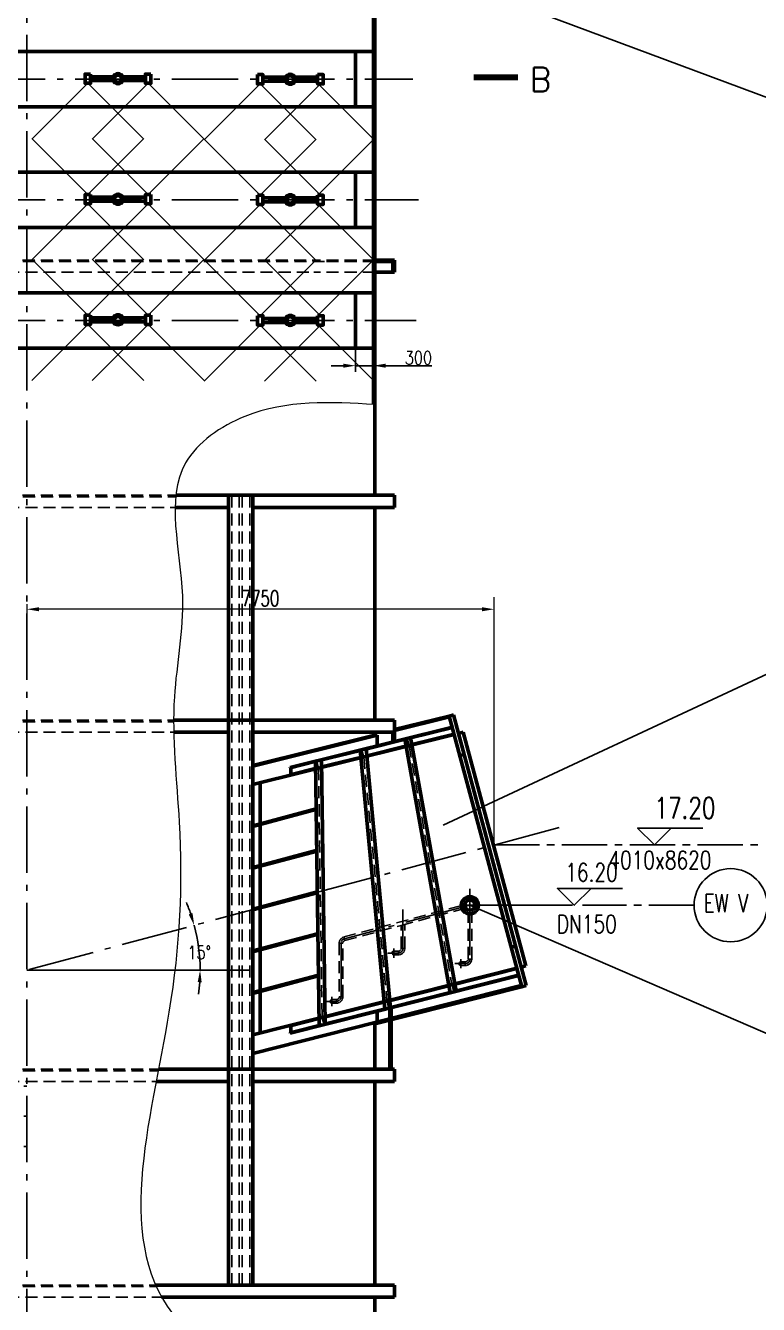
# Model space of a CAD drawing. Header units: inches. Extents: x 17 to 118917, y 16 to 84116.
# Drawn here: x 20959 to 33112, y 41024 to 62234 of the extents above; entities that cross this region are included whole.
import ezdxf
from ezdxf.enums import TextEntityAlignment as Align

# ---------------------------------------------------------------- set-up
doc = ezdxf.new("R2010")
doc.units = ezdxf.units.IN
doc.header["$MEASUREMENT"] = 0
for name, pattern in [('AUSGEZOGEN', [0]), ('CENTER2', [1.125, 0.75, -0.125, 0.125, -0.125]), ('STRICHLI2', [0.3, 0.2, -0.1]), ('STRICHPKT2', [1.6, 1.1, -0.2, 0.1, -0.2])]:
    doc.linetypes.add(name, pattern=pattern)
doc.layers.get('DEFPOINTS').update_dxf_attribs({"color": 6})
for name, color, linetype in [('01KOMP', 4, 'AUSGEZOGEN'), ('01TEXT', 4, 'Continuous'), ('02ACHSE', 3, 'STRICHPKT2'), ('02BEMASS', 3, 'AUSGEZOGEN'), ('02TEXT', 3, 'AUSGEZOGEN'), ('03KOMP', 2, 'STRICHLI2'), ('D', 4, 'Continuous')]:
    doc.layers.add(name, color=color, linetype=linetype)
for name, color, linetype, lineweight in [('05KOMP', 1, 'AUSGEZOGEN', 50), ('2', 1, 'Continuous', 50), ('尺寸线', 4, 'Continuous', 13), ('细实线', 4, 'Continuous', 20)]:
    doc.layers.add(name, color=color, linetype=linetype, lineweight=lineweight)
doc.styles.add('HYS', font='romans.shx', dxfattribs={"width": 0.85, "bigfont": 'tcc_hzdx.shx'})
doc.styles.add('HZ', font='txt.shx', dxfattribs={"width": 0.8, "bigfont": 'hzdx.shx'})
doc.styles.add('HZA', font='romans.shx', dxfattribs={"width": 0.75, "bigfont": 'tcc_hzdx.shx'})
doc.styles.add('SIMP1', font='romans.shx', dxfattribs={"width": 0.7, "bigfont": 'hzdx.shx'})
doc.dimstyles.new('ISO-25', dxfattribs={"dimtxt": 220, "dimasz": 200, "dimexe": 100, "dimexo": 0.625, "dimgap": 20, "dimtad": 1, "dimdec": 1, "dimtxsty": 'HZ', "dimcen": 2.5, "dimadec": 0, "dimazin": 0, "dimtfac": 1, "dimtdec": 1, "dimtmove": 0, "dimatfit": 3, "dimfxl": 0, "dimarcsym": 0})
doc.dimstyles.new('ISO-25$2', dxfattribs={"dimtxt": 220, "dimasz": 200, "dimexe": 100, "dimexo": 0.625, "dimgap": 20, "dimtad": 1, "dimtih": 1, "dimtoh": 1, "dimdec": 1, "dimtxsty": 'HZ', "dimcen": 2.5, "dimadec": 0, "dimazin": 0, "dimtfac": 1, "dimtdec": 1, "dimtmove": 0, "dimatfit": 3, "dimfxl": 0, "dimarcsym": 0})
doc.dimstyles.new('STANDARD$0', dxfattribs={"dimtxt": 260, "dimasz": 200, "dimexe": 200, "dimexo": 0, "dimgap": 50, "dimtad": 1, "dimdec": 0, "dimdsep": 46, "dimtxsty": 'SIMP1', "dimcen": 100, "dimclrd": 3, "dimclre": 3, "dimclrt": 3, "dimadec": 0, "dimazin": 0, "dimtfac": 1, "dimtdec": 0, "dimtix": 1, "dimtofl": 0, "dimtmove": 2, "dimatfit": 3, "dimfxl": 0, "dimtolj": 1, "dimtzin": 0, "dimlwd": 15, "dimlwe": 15, "dimarcsym": 0})

# ---------------------------------------------------------------- blocks, each defined once
blk = doc.blocks.new('*D109')
at = {"layer": 'DEFPOINTS', "color": 0}
for p in [(26429, 56884), (26729, 56884), (26429, 56593)]:
    blk.add_point(p, dxfattribs=at)
at = {"layer": '尺寸线', "color": 0, "lineweight": -2}
for p, q in [((26429, 56883), (26429, 56493)), ((26729, 56883), (26729, 56493)), ((26229, 56593), (26029, 56593)), ((26429, 56593), (26729, 56593)), ((26929, 56593), (27698, 56593))]:
    blk.add_line(p, q, dxfattribs=at)
at = {"layer": '尺寸线', "color": 0}
for points in [[(26229, 56626), (26229, 56559), (26429, 56593)], [(26929, 56626), (26929, 56559), (26729, 56593)]]:
    blk.add_solid(points, dxfattribs=at)
at = {"layer": '尺寸线', "color": 0, "insert": (27473, 56723), "char_height": 220, "attachment_point": 5, "style": 'HZ'}
blk.add_mtext('300', dxfattribs=at)
blk = doc.blocks.new('*D138')
at = {"layer": 'DEFPOINTS', "color": 0}
for p in [(27080, 66044), (27080, 31444), (35669, 31444)]:
    blk.add_point(p, dxfattribs=at)
at = {"layer": '细实线', "color": 0, "lineweight": -2}
for p, q in [((27081, 66044), (35769, 66044)), ((35669, 65844), (35669, 31644)), ((27081, 31444), (35769, 31444))]:
    blk.add_line(p, q, dxfattribs=at)
at = {"layer": '细实线', "color": 0}
for points in [[(35636, 65844), (35702, 65844), (35669, 66044)], [(35636, 31644), (35702, 31644), (35669, 31444)]]:
    blk.add_solid(points, dxfattribs=at)
at = {"layer": '细实线', "color": 0, "insert": (35519, 48871), "char_height": 260, "attachment_point": 5, "rotation": 90, "style": 'HZ'}
blk.add_mtext('34600', dxfattribs=at)
blk = doc.blocks.new('*D139')
at = {"layer": 'DEFPOINTS', "color": 0}
for p in [(21599, 70789), (36783, 70789), (27631, 31444)]:
    blk.add_point(p, dxfattribs=at)
at = {"layer": '细实线', "color": 0, "lineweight": -2}
for p, q in [((21600, 70789), (36883, 70789)), ((36783, 31644), (36783, 70589)), ((27632, 31444), (36883, 31444))]:
    blk.add_line(p, q, dxfattribs=at)
at = {"layer": '细实线', "color": 0}
for points in [[(36750, 70589), (36816, 70589), (36783, 70789)], [(36750, 31644), (36816, 31644), (36783, 31444)]]:
    blk.add_solid(points, dxfattribs=at)
at = {"layer": '细实线', "color": 0, "insert": (36633, 51005), "char_height": 260, "attachment_point": 5, "rotation": 90, "style": 'HZ'}
blk.add_mtext('~39350', dxfattribs=at)
blk = doc.blocks.new('*D26')
at = {"color": 3, "lineweight": 15}
for p, q in [((20979, 52638), (20979, 52353)), ((28729, 48644), (28729, 52753)), ((28529, 52553), (21179, 52553))]:
    blk.add_line(p, q, dxfattribs=at)
at = {"color": 3}
for points in [[(21179, 52587), (21179, 52520), (20979, 52553)], [(28529, 52587), (28529, 52520), (28729, 52553)]]:
    blk.add_solid(points, dxfattribs=at)
at = {"layer": 'DEFPOINTS', "color": 0}
for p in [(20979, 52638), (20979, 52553), (28729, 48644)]:
    blk.add_point(p, dxfattribs=at)
at = {"color": 3, "insert": (24854, 52733), "char_height": 260, "attachment_point": 5, "style": 'SIMP1'}
blk.add_mtext('\\A1;7750', dxfattribs=at)
blk = doc.blocks.new('*D27')
at = {"layer": 'DEFPOINTS', "color": 0}
for p in [(29807, 48933), (23809, 47067), (20979, 46568), (20979, 46568), (24679, 46568)]:
    blk.add_point(p, dxfattribs=at)
at = {"layer": '细实线', "color": 0, "lineweight": -2}
for start, end in [(18.9885, 22.9771), (0, 15), (352.0229, 356.0115)]:
    blk.add_arc((20979, 46568), 2874, start, end, dxfattribs=at)
at = {"layer": '细实线', "color": 0}
for points in [[(23728, 47512), (23665, 47493), (23755, 47311)], [(23813, 46369), (23879, 46367), (23853, 46568)]]:
    blk.add_solid(points, dxfattribs=at)
at = {"layer": '细实线', "color": 0, "insert": (23838, 46861), "char_height": 220, "attachment_point": 5, "style": 'HZ'}
blk.add_mtext('15°', dxfattribs=at)

msp = doc.modelspace()

# ---------------------------------------------------------------- hatches: boundary and pattern name
at = {"layer": '02BEMASS'}
h = msp.add_hatch(dxfattribs=at)
h.set_pattern_fill('_U', color=256, scale=50, angle=45, style=0, pattern_type=0)
h.set_pattern_definition([(45, (-1140233.05, -702655.23), (-35.355339, 35.355339), [])])
h.paths.add_polyline_path([(27079.36823, 58343.59109), (27049.36823, 58343.59109), (27049.36823, 58143.59109), (27079.36823, 58143.59109)])

# ---------------------------------------------------------------- linework, layer by layer
at = {"ltscale": 1000}
msp.add_line((20979.36823, 46567.70195), (24678.63482, 46567.70195), dxfattribs=at)
at = {"color": 9, "ltscale": 1000}
for points in [[(31667.09348, 48923.55129), (31387.13577, 48643.59357), (31107.17805, 48923.55129), (32187.09348, 48923.55129)], [(30338.82418, 47924.15461), (30058.86646, 47644.19689), (29778.90875, 47924.15461), (30858.82418, 47924.15461)]]:
    msp.add_lwpolyline(points, dxfattribs=at)
at = {"layer": '01KOMP', "ltscale": 1000}
for p, q in [((21991.40946, 61277.22558), (21062.76552, 60348.58164)), ((21991.40946, 61277.22558), (22920.05339, 60348.58164)), ((22991.40946, 61277.22558), (22062.76552, 60348.58164)), ((22991.40946, 61277.22558), (23920.05339, 60348.58164)), ((24848.69733, 61267.24457), (23920.05339, 60338.60063)), ((24848.69733, 61267.24457), (25777.34127, 60338.60063)), ((25848.69733, 61267.24457), (24920.05339, 60338.60063)), ((25805.7148, 61270.95413), (26734.35874, 60342.31019)), ((21991.40946, 59429.91872), (21062.76552, 60358.56265)), ((21991.40946, 59429.91872), (22920.05339, 60358.56265)), ((22991.40946, 59429.91872), (22062.76552, 60358.56265)), ((22991.40946, 59429.91872), (23920.05339, 60358.56265)), ((24848.69733, 59419.9377), (23920.05339, 60348.58164)), ((24848.69733, 59419.9377), (25777.34127, 60348.58164)), ((25848.69733, 59419.9377), (24920.05339, 60348.58164)), ((25805.7148, 59423.64727), (26734.35874, 60352.29121)), ((21991.40946, 59277.22558), (21062.76552, 58348.58164)), ((21991.40946, 59277.22558), (22920.05339, 58348.58164)), ((22991.40946, 59277.22558), (22062.76552, 58348.58164)), ((22991.40946, 59277.22558), (23920.05339, 58348.58164)), ((24848.69733, 59267.24457), (23920.05339, 58338.60063)), ((24848.69733, 59267.24457), (25777.34127, 58338.60063)), ((25848.69733, 59267.24457), (24920.05339, 58338.60063)), ((25805.7148, 59270.95413), (26729.36823, 58347.3007)), ((21991.40946, 57429.91872), (21062.76552, 58358.56265)), ((21991.40946, 57429.91872), (22920.05339, 58358.56265)), ((22991.40946, 57429.91872), (22062.76552, 58358.56265)), ((22991.40946, 57429.91872), (23920.05339, 58358.56265)), ((24848.69733, 57419.9377), (23920.05339, 58348.58164)), ((24848.69733, 57419.9377), (25777.34127, 58348.58164)), ((25848.69733, 57419.9377), (24920.05339, 58348.58164)), ((25805.7148, 57423.64727), (26729.36823, 58347.3007)), ((21991.40946, 57277.22558), (21062.76552, 56348.58164)), ((21991.40946, 57277.22558), (22920.05339, 56348.58164)), ((22991.40946, 57277.22558), (22062.76552, 56348.58164)), ((22991.40946, 57277.22558), (23920.05339, 56348.58164)), ((24848.69733, 57267.24457), (23920.05339, 56338.60063)), ((24848.69733, 57267.24457), (25777.34127, 56338.60063)), ((25848.69733, 57267.24457), (24920.05339, 56338.60063)), ((25805.7148, 57270.95413), (26734.35874, 56342.31019))]:
    msp.add_line(p, q, dxfattribs=at)
at = {"layer": '02ACHSE', "ltscale": 1000}
for p, q in [((20979.36823, 28981.64804), (20979.36823, 71701.42876)), ((10583.11429, 61343.59114), (27379.71039, 61343.59114)), ((10583.11429, 59343.59114), (27475.91765, 59343.59114)), ((10583.11429, 57343.59114), (27437.43309, 57343.59114)), ((29807.26641, 48933.13013), (20979.36823, 46567.70195)), ((27216.74472, 47572.91336), (27216.74472, 46927.95166)), ((26189.9423, 47015.72818), (26189.9423, 46125.86373)), ((27065.04472, 46927.95166), (27065.04472, 46773.72106)), ((27140.89472, 46852.10166), (26966.01982, 46852.10166)), ((28251.1439, 46676.3721), (28076.269, 46676.3721)), ((28175.2939, 46752.2221), (28175.2939, 46597.9915)), ((26114.0923, 46050.01373), (25943.10654, 46050.01373)), ((26038.2423, 46125.86373), (26038.2423, 45971.63314))]:
    msp.add_line(p, q, dxfattribs=at)
for points in [[(28326.9939, 47914.89343), (28326.9939, 46770.56435)], [(28326.9939, 47646.55118), (26246.16088, 47088.99365)], [(30027.62954, 47644.19689), (28181.69482, 47644.19689)]]:
    msp.add_lwpolyline(points, dxfattribs=at)
at = {"layer": '02ACHSE'}
for centre in [(27140.89472, 46927.95166), (28251.1439, 46752.2221), (26114.0923, 46125.86373)]:
    msp.add_arc(centre, 75.85, 270, 0, dxfattribs=at)
at = {"layer": '02BEMASS', "ltscale": 1000}
for p, q in [((26836.18862, 58343.59109), (26861.18862, 58318.59109)), ((26906.8993, 58343.59109), (26931.8993, 58318.59109)), ((26977.60998, 58343.59109), (27002.60998, 58318.59109)), ((27048.32066, 58343.59109), (27049.36823, 58342.54352)), ((27048.32066, 50713.59109), (27049.36823, 50712.54352)), ((27048.32066, 44923.59109), (27049.36823, 44922.54352)), ((27048.32066, 41343.59109), (27049.36823, 41342.54352))]:
    msp.add_line(p, q, dxfattribs=at)
at = {"layer": '02BEMASS', "ltscale": 1000, "const_width": 100}
msp.add_lwpolyline([(28391.98491, 61374.75029), (29126.24755, 61374.75029)], dxfattribs=at)
at = {"layer": '02TEXT', "color": 3, "linetype": 'CENTER2', "ltscale": 1000}
msp.add_line((28728.95288, 48643.59357), (33129.33639, 48643.59357), dxfattribs=at)
at = {"layer": '02TEXT', "color": 0, "ltscale": 1000}
msp.add_line((28222.06286, 47644.19689), (29783.00293, 47644.19689), dxfattribs=at)
at = {"layer": '02TEXT', "color": 3, "linetype": 'CENTER2', "ltscale": 1000}
msp.add_lwpolyline([(32046.27253, 47644.19689), (30195.88145, 47644.19689)], dxfattribs=at)
at = {"layer": '02TEXT'}
msp.add_circle((32650.63017, 47644.19689), 606.89103, dxfattribs=at)
at = {"layer": '03KOMP', "ltscale": 1000}
for p, q in [((18510.323, 58343.59109), (25745.31202, 58343.59109)), ((26749.36823, 58343.59109), (25749.93084, 58343.59109)), ((18515.92222, 58318.59109), (25959.26898, 58318.59109)), ((18554.90364, 58143.59109), (25737.85166, 58143.59109)), ((26749.36823, 58143.59109), (25737.85166, 58143.59109)), ((26749.36823, 58318.59109), (25759.10892, 58318.59109)), ((18510.323, 54443.59109), (23450.42275, 54443.59109)), ((18515.92222, 54418.59109), (23447.8967, 54418.59109)), ((24376.38753, 41343.59109), (24376.38753, 54444.56846)), ((24501.38753, 41343.59109), (24501.38753, 54444.56846)), ((24551.38753, 41343.59109), (24551.38753, 54444.56846)), ((24676.38753, 41343.59109), (24676.38753, 54444.56846)), ((18554.90364, 54243.59109), (23438.32595, 54243.59109)), ((18510.323, 50713.59109), (23414.22676, 50713.59109)), ((18515.92222, 50688.59109), (23414.21043, 50688.59109)), ((18554.90364, 50513.59109), (23416.25983, 50513.59109)), ((27317.36799, 50289.73068), (28027.74379, 46329.90617)), ((26567.361, 50103.84753), (26951.32489, 46058.55803)), ((25817.361, 49917.96612), (25874.96706, 45786.86947)), ((26238.35748, 47118.11631), (28184.56801, 47639.60185)), ((27186.59472, 47309.76856), (28199.22363, 47581.10166)), ((28296.8439, 46752.2221), (28296.8439, 47509.83623)), ((28357.1439, 46752.2221), (28357.1439, 47509.83623)), ((26253.96427, 47059.87099), (27186.59472, 47309.76856)), ((27186.59472, 46927.95166), (27186.59472, 47309.76856)), ((27246.89472, 46927.95166), (27246.89472, 47325.9259)), ((26238.35748, 47118.11631), (26253.96427, 47059.87099)), ((26220.0923, 47015.72818), (26159.7923, 47015.72818)), ((26159.7923, 47015.72818), (26159.7923, 46125.86373)), ((26220.0923, 46125.86373), (26220.0923, 47015.72818)), ((27140.89472, 46882.25166), (27065.04472, 46882.25166)), ((27140.89472, 46821.95166), (27140.89472, 46882.25166)), ((27186.59472, 46927.95166), (27246.89472, 46927.95166)), ((27140.89472, 46821.95166), (27065.04472, 46821.95166)), ((28251.1439, 46706.5221), (28175.2939, 46706.5221)), ((28251.1439, 46646.2221), (28251.1439, 46706.5221)), ((28296.8439, 46752.2221), (28357.1439, 46752.2221)), ((28251.1439, 46646.2221), (28175.2939, 46646.2221)), ((26114.0923, 46080.16373), (26038.2423, 46080.16373)), ((26114.0923, 46019.86373), (26114.0923, 46080.16373)), ((26159.7923, 46125.86373), (26220.0923, 46125.86373)), ((26114.0923, 46019.86373), (26038.2423, 46019.86373)), ((25874.96706, 45786.86947), (25904.4224, 45670.17644)), ((18510.323, 44923.59109), (23161.72108, 44923.59109)), ((18515.92222, 44898.59109), (23156.91675, 44898.59109)), ((15229.36823, 44643.59114), (20979.36823, 44643.59114)), ((18554.90364, 44723.59109), (23123.45027, 44723.59109)), ((15229.36823, 44143.59114), (20979.36823, 44143.59114)), ((15229.36823, 43643.59114), (20979.36823, 43643.59114)), ((18510.323, 41343.59109), (23114.98474, 41343.59109)), ((18515.92222, 41318.59109), (23126.22022, 41318.59109)), ((18554.90364, 41143.59109), (23215.38001, 41143.59109))]:
    msp.add_line(p, q, dxfattribs=at)
at = {"layer": '03KOMP'}
for centre, radius, start, end in [((26265.7923, 47015.72818), 106, 104.999999995, 180), ((26265.7923, 47015.72818), 75.85, 104.999999995, 180), ((26265.7923, 47015.72818), 45.7, 104.999999995, 180), ((27065.04472, 46852.10166), 30.15, 90, 270), ((27140.89472, 46927.95166), 45.7, 270, 0), ((27140.89472, 46927.95166), 106, 270, 0), ((28175.2939, 46676.3721), 30.15, 90, 270), ((28251.1439, 46752.2221), 45.7, 270, 0), ((28251.1439, 46752.2221), 106, 270, 0), ((26038.2423, 46050.01373), 30.15, 90, 270), ((26114.0923, 46125.86373), 45.7, 270, 0), ((26114.0923, 46125.86373), 106, 270, 0)]:
    msp.add_arc(centre, radius, start, end, dxfattribs=at)
at = {"layer": '05KOMP', "ltscale": 1000}
for p, q in [((26429.36823, 61803.59114), (26429.36823, 60883.59114)), ((26429.36823, 59803.59114), (26429.36823, 58883.59114)), ((26749.36823, 58343.59109), (27079.36823, 58343.59109)), ((27049.36823, 58143.59109), (27049.36823, 58343.59109)), ((27079.36823, 58143.59109), (27079.36823, 58343.59109)), ((26749.36823, 58318.59109), (27049.36823, 58318.59109)), ((26749.36823, 58143.59109), (27079.36823, 58143.59109)), ((26429.36823, 57803.59114), (26429.36823, 56883.59114)), ((26749.36823, 54443.59109), (23450.42275, 54443.59109)), ((24326.38753, 41343.59109), (24326.38753, 54444.56846)), ((24726.38753, 50593.36236), (24726.38753, 54444.56846)), ((24726.38753, 54444.56846), (24726.38753, 41343.59109)), ((26749.36823, 54443.59109), (27079.36823, 54443.59109)), ((27079.36823, 54243.59109), (27079.36823, 54443.59109)), ((23438.32595, 54243.59109), (24326.38753, 54243.59109)), ((24726.38753, 54243.59109), (25737.85166, 54243.59109)), ((26749.36823, 54243.59109), (25737.85166, 54243.59109)), ((26749.36823, 54243.59109), (27079.36823, 54243.59109)), ((23414.22676, 50713.59109), (25745.31202, 50713.59109)), ((26749.36823, 50713.59109), (25749.93084, 50713.59109)), ((26749.36823, 50713.59109), (27079.36823, 50713.59109)), ((27079.36823, 50513.59109), (27079.36823, 50713.59109)), ((24326.38753, 50513.59109), (23416.25983, 50513.59109)), ((26749.36823, 50513.59109), (24726.38753, 50513.59109)), ((26749.36823, 50513.59109), (27079.36823, 50513.59109)), ((23161.72108, 44923.59109), (25745.31202, 44923.59109)), ((26749.36823, 44923.59109), (25749.93084, 44923.59109)), ((26749.36823, 44923.59109), (27079.36823, 44923.59109)), ((27079.36823, 44723.59109), (27079.36823, 44923.59109)), ((23123.45027, 44723.59109), (24326.38753, 44723.59109)), ((24726.38753, 44723.59109), (25737.85166, 44723.59109)), ((26749.36823, 44723.59109), (25737.85166, 44723.59109)), ((26749.36823, 44723.59109), (27079.36823, 44723.59109)), ((26749.36823, 41343.59109), (23114.98474, 41343.59109)), ((26749.36823, 41343.59109), (27079.36823, 41343.59109)), ((27079.36823, 41143.59109), (27079.36823, 41343.59109)), ((26749.36823, 41143.59109), (23215.38001, 41143.59109)), ((26749.36823, 41143.59109), (27079.36823, 41143.59109))]:
    msp.add_line(p, q, dxfattribs=at)
for points in [[(26729.36823, 61803.59114), (14822.76702, 61803.59114)], [(22038.10155, 61386.09993), (22444.60194, 61386.09993)], [(22444.60194, 61321.04437), (22038.10155, 61321.04437)], [(22538.21697, 61386.09993), (22944.71736, 61386.09993)], [(22944.71736, 61321.04437), (22538.21697, 61321.04437)], [(25301.88982, 61376.11891), (24895.38943, 61376.11891)], [(24895.38943, 61311.06336), (25301.88982, 61311.06336)], [(25802.00524, 61376.11891), (25395.50485, 61376.11891)], [(25395.50485, 61311.06336), (25802.00524, 61311.06336)], [(26729.36823, 60883.59114), (14802.06186, 60883.59114)], [(26729.36823, 59803.59114), (14822.76702, 59803.59114)], [(22038.10155, 59386.09993), (22444.60194, 59386.09993)], [(22444.60194, 59321.04437), (22038.10155, 59321.04437)], [(22538.21697, 59386.09993), (22944.71736, 59386.09993)], [(22944.71736, 59321.04437), (22538.21697, 59321.04437)], [(25301.88982, 59376.11891), (24895.38943, 59376.11891)], [(24895.38943, 59311.06336), (25301.88982, 59311.06336)], [(25802.00524, 59376.11891), (25395.50485, 59376.11891)], [(25395.50485, 59311.06336), (25802.00524, 59311.06336)], [(26729.36823, 58883.59114), (14802.06186, 58883.59114)], [(26729.36823, 57803.59114), (14822.76702, 57803.59114)], [(22038.10155, 57386.09993), (22444.60194, 57386.09993)], [(22444.60194, 57321.04437), (22038.10155, 57321.04437)], [(22538.21697, 57386.09993), (22944.71736, 57386.09993)], [(22944.71736, 57321.04437), (22538.21697, 57321.04437)], [(25301.88982, 57376.11891), (24895.38943, 57376.11891)], [(24895.38943, 57311.06336), (25301.88982, 57311.06336)], [(25802.00524, 57376.11891), (25395.50485, 57376.11891)], [(25395.50485, 57311.06336), (25802.00524, 57311.06336)], [(26729.36823, 56883.59114), (14802.06186, 56883.59114)]]:
    msp.add_lwpolyline(points, dxfattribs=at)
for points in [[(22038.10155, 61429.91872), (21944.71736, 61429.91872), (21944.71736, 61277.22558), (22038.10155, 61277.22558)], [(23038.10155, 61429.91872), (22944.71736, 61429.91872), (22944.71736, 61277.22558), (23038.10155, 61277.22558)], [(24802.00524, 61419.9377), (24895.38943, 61419.9377), (24895.38943, 61267.24457), (24802.00524, 61267.24457)], [(25802.00524, 61419.9377), (25895.38943, 61419.9377), (25895.38943, 61267.24457), (25802.00524, 61267.24457)], [(22038.10155, 59429.91872), (21944.71736, 59429.91872), (21944.71736, 59277.22558), (22038.10155, 59277.22558)], [(23038.10155, 59429.91872), (22944.71736, 59429.91872), (22944.71736, 59277.22558), (23038.10155, 59277.22558)], [(24802.00524, 59419.9377), (24895.38943, 59419.9377), (24895.38943, 59267.24457), (24802.00524, 59267.24457)], [(25802.00524, 59419.9377), (25895.38943, 59419.9377), (25895.38943, 59267.24457), (25802.00524, 59267.24457)], [(22038.10155, 57429.91872), (21944.71736, 57429.91872), (21944.71736, 57277.22558), (22038.10155, 57277.22558)], [(23038.10155, 57429.91872), (22944.71736, 57429.91872), (22944.71736, 57277.22558), (23038.10155, 57277.22558)], [(24802.00524, 57419.9377), (24895.38943, 57419.9377), (24895.38943, 57267.24457), (24802.00524, 57267.24457)], [(25802.00524, 57419.9377), (25895.38943, 57419.9377), (25895.38943, 57267.24457), (25802.00524, 57267.24457)]]:
    msp.add_lwpolyline(points, close=True, dxfattribs=at)
at = {"layer": '05KOMP'}
for centre, radius in [((22491.40946, 61353.57215), 57), ((25348.69733, 61343.59114), 57), ((22491.40946, 59353.57215), 57), ((25348.69733, 59343.59114), 57), ((22491.40946, 57353.57215), 57), ((25348.69733, 57343.59114), 57), ((28326.9939, 47644.19689), 142.5), ((28326.9939, 47644.19689), 84.15)]:
    msp.add_circle(centre, radius, dxfattribs=at)
for centre, start, end in [((22491.40946, 61353.57215), 22.782590191, 157.217409809), ((22491.40946, 61353.57215), 202.782590191, 337.217409809), ((25348.69733, 61343.59114), 22.782590191, 157.217409809), ((25348.69733, 61343.59114), 202.782590191, 337.217409809), ((22491.40946, 59353.57215), 22.782590191, 157.217409809), ((25348.69733, 59343.59114), 22.782590191, 157.217409809), ((22491.40946, 59353.57215), 202.782590191, 337.217409809), ((25348.69733, 59343.59114), 202.782590191, 337.217409809), ((22491.40946, 57353.57215), 22.782590191, 157.217409809), ((22491.40946, 57353.57215), 202.782590191, 337.217409809), ((25348.69733, 57343.59114), 22.782590191, 157.217409809), ((25348.69733, 57343.59114), 202.782590191, 337.217409809)]:
    msp.add_arc(centre, 84, start, end, dxfattribs=at)
at = {"layer": '2', "ltscale": 1000}
for p, q in [((26729.36823, 55950.10801), (26729.36823, 64143.59114)), ((26749.36823, 54443.59109), (26749.36823, 64143.59114)), ((26749.36823, 50713.59109), (26749.36823, 54243.59109)), ((27079.36823, 50558.73387), (27983.91251, 50782.91783)), ((27079.36823, 50543.28004), (27987.52096, 50768.35833)), ((27983.91251, 50782.91783), (28056.35694, 50802.32926)), ((27983.91251, 50782.91783), (29187.38695, 46291.49005)), ((28056.35694, 50802.32926), (29259.83139, 46310.90147)), ((25346.27508, 49931.02344), (28036.01314, 50597.6532)), ((26749.36823, 50464.3813), (26749.36823, 50513.59109)), ((27049.36823, 50513.59109), (27049.36823, 50353.12126)), ((27079.36823, 50513.59109), (27079.36823, 50361.29322)), ((27320.74777, 50414.21222), (28037.45652, 50591.8294)), ((27348.53793, 50303.63743), (28064.88077, 50481.17719)), ((28139.13459, 50493.39887), (28216.79906, 50512.64738)), ((28216.79906, 50512.64738), (29254.58464, 46639.57887)), ((24726.38753, 49647.57719), (28066.32415, 50475.35339)), ((24726.38753, 49963.00194), (26749.36823, 50464.3813)), ((24726.38753, 49953.08827), (26789.36823, 50464.3813)), ((26571.58781, 50228.54213), (27255.42054, 50398.39573)), ((26598.97254, 50117.86373), (27283.31134, 50287.41088)), ((26789.36823, 50464.3813), (26749.36823, 50464.3813)), ((26789.36823, 50288.68237), (26789.36823, 50464.3813)), ((27246.4286, 50401.96108), (28001.44983, 46193.31429)), ((27343.70013, 50426.06903), (28098.64497, 46217.84803)), ((25822.35006, 50042.84963), (26505.39038, 50212.51414)), ((25849.7348, 49932.17123), (26532.87672, 50101.42175)), ((25865.3897, 50059.68179), (25926.60735, 45669.58811)), ((26506.25252, 50218.51444), (26914.35479, 45918.91267)), ((26604.39328, 50242.83783), (27012.45392, 45943.67459)), ((28159.90946, 50126.08827), (28232.3539, 50145.4997)), ((25346.27508, 49924.84191), (25754.61238, 50026.5079)), ((25346.27508, 49931.02344), (25346.27508, 49924.84191)), ((25346.27508, 49807.39283), (25782.10043, 49915.4086)), ((25355.18838, 49809.60191), (25355.18838, 49927.051)), ((25765.72443, 50034.98056), (25826.94841, 45644.43247)), ((24847.68659, 48993.75972), (24847.68659, 49677.64018)), ((25346.27508, 49807.41629), (25346.27508, 49801.23476)), ((25795.99036, 49247.85695), (24726.38753, 48961.25774)), ((25796.16295, 49235.47988), (24726.38753, 48948.83442)), ((24847.68659, 48302.09305), (24847.68659, 48981.33641)), ((25795.99036, 48556.19028), (24726.38753, 48269.59107)), ((25796.16295, 48543.81321), (24726.38753, 48257.16775)), ((24847.68659, 47610.42638), (24847.68659, 48289.66974)), ((25795.99036, 47864.52361), (24726.38753, 47577.9244)), ((25796.16295, 47852.14654), (24726.38753, 47565.50108)), ((24847.68659, 46918.75971), (24847.68659, 47598.00307)), ((25795.99036, 47172.85694), (24726.38753, 46886.25773)), ((25796.16295, 47160.47987), (24726.38753, 46873.83441)), ((24847.68659, 46227.09304), (24847.68659, 46906.3364)), ((29011.39, 46948.31961), (29083.83444, 46967.73104)), ((24726.38753, 45496.59524), (29104.28242, 46601.64038)), ((25795.99036, 46481.19027), (24726.38753, 46194.59106)), ((25796.16295, 46468.8132), (24726.38753, 46182.16774)), ((25346.27508, 45523.10219), (29136.89707, 46479.92084)), ((28061.83497, 46332.32307), (29105.75086, 46595.82284)), ((28089.73594, 46221.78742), (29135.344, 46485.71701)), ((29105.75086, 46595.82284), (29135.344, 46485.71701)), ((29177.0093, 46619.99771), (29254.58464, 46639.57887)), ((24726.38753, 45187.17426), (29179.482, 46311.21244)), ((26749.36823, 45693.83588), (29181.36928, 46307.70876)), ((26749.36823, 45678.36541), (29185.04036, 46293.16492)), ((26985.92913, 46060.74859), (27996.63621, 46315.866)), ((29187.38695, 46291.49005), (29259.83139, 46310.90147)), ((24847.68659, 45527.21291), (24847.68659, 46214.66973)), ((25910.35119, 45789.25688), (26919.82639, 46044.06335)), ((27013.83076, 45950.21031), (28024.53724, 46205.33013)), ((25938.25349, 45678.71597), (26947.72808, 45933.52485)), ((26789.36823, 45707.90633), (26789.36823, 45887.3639)), ((26999.36823, 45756.93956), (26999.36823, 45945.42538)), ((27018.77721, 45944.91484), (27018.08091, 45947.67334)), ((27019.36823, 45761.98786), (27019.36823, 45945.42538)), ((25346.27508, 45646.87579), (25842.68868, 45772.1779)), ((25346.27508, 45529.29038), (25870.59104, 45661.63676)), ((25346.27508, 45653.0522), (25346.27508, 45646.87067)), ((25355.18838, 45531.54025), (25355.18838, 45649.12564)), ((25943.19994, 45673.4205), (25942.50364, 45676.179)), ((26749.36823, 44923.59109), (26749.36823, 45697.80963)), ((26999.36823, 44923.59109), (26999.36823, 45741.46909)), ((27019.36823, 44923.59109), (27019.36823, 45746.51739)), ((25346.27508, 45529.29038), (25346.27508, 45523.10219)), ((26749.36823, 41343.59109), (26749.36823, 44723.59109)), ((26749.36823, 37253.59114), (26749.36823, 41143.59109))]:
    msp.add_line(p, q, dxfattribs=at)
at = {"layer": '2'}
for centre, start in [((27014.68735, 45946.81675), 14.166524502), ((25939.11008, 45675.32241), 14.166524496)]:
    msp.add_arc(centre, 3.5, start, 104.166524496, dxfattribs=at)
at = {"layer": 'D', "ltscale": 1000}
for p, q in [((38191.45735, 59197.36117), (26008.39885, 63741.35779)), ((38191.45735, 53782.80729), (27884.77154, 48974.79189)), ((38191.45735, 43374.98748), (28326.9939, 47646.55118))]:
    msp.add_line(p, q, dxfattribs=at)
at = {"layer": '细实线', "ltscale": 1000}
for p, q in [((27250.60256, 50403.39943), (27251.19297, 50400.97015)), ((27255.42054, 50398.39573), (27278.31436, 50397.64665)), ((27281.34347, 50280.8023), (27280.74206, 50283.22888)), ((27283.31134, 50287.41088), (27303.24275, 50298.73159)), ((27308.35324, 50307.20997), (27286.72976, 50392.65351)), ((27317.361, 50289.72895), (27288.49336, 50406.20496)), ((27318.05958, 50309.61561), (27296.48663, 50394.85946)), ((27301.63543, 50403.31459), (27320.74777, 50414.21222)), ((27322.71774, 50420.92627), (27323.30816, 50418.49698)), ((27326.53791, 50304.50511), (27348.53793, 50303.63743)), ((27353.37852, 50298.6556), (27352.77712, 50301.08219)), ((26500.5724, 50217.51784), (26501.16281, 50215.08856)), ((26505.39038, 50212.51414), (26528.28419, 50211.76506)), ((26530.90885, 50094.81317), (26530.30744, 50097.23975)), ((26532.87672, 50101.42175), (26552.80814, 50112.74246)), ((26558.01233, 50120.7833), (26536.72408, 50206.67777)), ((26567.361, 50103.84753), (26538.49336, 50220.32354)), ((26567.62496, 50123.62647), (26546.4357, 50209.06578)), ((26551.60526, 50217.433), (26571.58781, 50228.54213)), ((26573.55778, 50235.25617), (26574.1482, 50232.82689)), ((26576.10329, 50118.51597), (26598.97254, 50117.86373)), ((26603.81314, 50112.8819), (26603.21173, 50115.30849)), ((25749.90437, 50031.05968), (25750.39885, 50029.02513)), ((25754.61238, 50026.5079), (25778.28334, 50025.8871)), ((25780.14659, 49908.74283), (25779.54518, 49911.16941)), ((25782.10043, 49915.4086), (25802.80814, 49926.86104)), ((25808.01233, 49934.90188), (25786.72323, 50020.79981)), ((25817.361, 49917.96612), (25788.49336, 50034.44212)), ((25817.62496, 49937.74506), (25796.43485, 50023.18779)), ((25801.60441, 50031.55504), (25822.35006, 50042.84963)), ((25824.32004, 50049.56367), (25824.91045, 50047.13439)), ((25826.10329, 49932.63456), (25849.7348, 49932.17123)), ((25854.5754, 49927.18941), (25853.97399, 49929.61599)), ((27991.68978, 46321.16145), (27992.38607, 46318.40295)), ((27996.63621, 46315.866), (28018.74141, 46316.84848)), ((28027.2417, 46311.77455), (28049.7104, 46222.46258)), ((28027.74379, 46329.90617), (28057.11337, 46213.55292)), ((28036.9376, 46314.2219), (28059.23044, 46225.90405)), ((28042.01155, 46322.72221), (28061.83497, 46332.32307)), ((28063.67565, 46339.33175), (28064.37194, 46336.57324)), ((26914.87997, 46049.3588), (26915.57625, 46046.6003)), ((26919.82639, 46044.06335), (26942.32251, 46045.50035)), ((26950.49832, 46041.4029), (26973.46296, 45950.42404)), ((26951.32489, 46058.55803), (26980.77957, 45941.86763)), ((26960.5187, 46042.87376), (26982.98109, 45953.88422)), ((26965.59265, 46051.37407), (26985.92913, 46060.74859)), ((26987.76981, 46067.75727), (26988.4661, 46064.99877)), ((28022.69656, 46198.32148), (28022.00027, 46201.07998)), ((28024.53724, 46205.33013), (28044.46063, 46214.95631)), ((28067.73075, 46220.8301), (28089.73594, 46221.78742)), ((28094.68238, 46216.49195), (28093.98609, 46219.25045)), ((26945.88741, 45926.51619), (26945.19112, 45929.2747)), ((26947.72808, 45933.52485), (26968.21127, 45942.93649)), ((26991.4814, 45948.81027), (27013.83076, 45950.21031)), ((25837.82669, 45777.13885), (25838.43853, 45774.71487)), ((25842.68868, 45772.1779), (25865.88024, 45774.14631)), ((25868.66591, 45654.96267), (25868.05406, 45657.38664)), ((25870.59104, 45661.63676), (25891.93855, 45670.91076)), ((25873.38518, 45772.70661), (25897.19023, 45678.39832)), ((25884.07643, 45771.51973), (25906.70836, 45681.85849)), ((25889.15038, 45780.02004), (25910.35119, 45789.25688)), ((25912.19187, 45796.26556), (25912.88816, 45793.50706)), ((25915.20867, 45676.78454), (25938.25349, 45678.71597))]:
    msp.add_line(p, q, dxfattribs=at)
at = {"layer": '细实线'}
for centre, radius, start, end in [((27254.59397, 50401.79673), 3.5, 193.660279597, 283.660279597), ((27279.96751, 50390.84466), 7, 13.660279597, 103.660279597), ((27284.15331, 50284.01367), 3.5, 103.919807395, 193.919807402), ((27303.28862, 50396.51261), 7, 103.660279597, 193.660279597), ((27301.55881, 50305.52602), 7, 283.919807408, 13.919807402), ((27324.85401, 50311.29955), 7, 193.919807402, 283.919807408), ((27319.9212, 50417.61322), 3.5, 283.660279597, 13.660279603), ((27349.3799, 50300.24021), 3.5, 13.919807402, 103.919807408), ((26504.5638, 50215.91514), 3.5, 193.660279597, 283.660279597), ((26529.93734, 50204.96307), 7, 13.660279597, 103.660279597), ((26533.7187, 50098.02453), 3.5, 103.919807408, 193.919807402), ((26553.25846, 50210.63102), 7, 103.660279597, 193.660279597), ((26551.12419, 50119.53689), 7, 283.919807408, 13.919807402), ((26574.41939, 50125.31042), 7, 193.919807402, 283.919807408), ((26570.76124, 50231.94312), 3.5, 283.660279597, 13.660279597), ((26599.81452, 50114.46651), 3.5, 13.919807402, 103.919807408), ((25753.78581, 50029.9089), 3.5, 193.660279597, 283.660279597), ((25779.93649, 50019.08511), 7, 13.660279597, 103.660279597), ((25782.9424, 49912.01139), 3.5, 103.919807408, 193.919807402), ((25803.2576, 50024.75306), 7, 103.660279597, 193.660279597), ((25801.12419, 49933.65547), 7, 283.919807408, 13.919807402), ((25824.41939, 49939.429), 7, 193.919807402, 283.919807408), ((25821.52349, 50046.25062), 3.5, 283.660279597, 13.660279597), ((25850.57678, 49928.77402), 3.5, 13.919807402, 103.919807408), ((27995.77963, 46319.25957), 3.5, 194.166384448, 284.166384448), ((28020.45458, 46310.06136), 7, 14.166524275, 104.166384448), ((28043.72472, 46315.93508), 7, 104.166384448, 194.166524275), ((28060.97838, 46335.71663), 3.5, 284.166384448, 14.166384448), ((26918.96981, 46047.45691), 3.5, 194.166384454, 284.166384448), ((26944.03568, 46038.71322), 7, 14.166524275, 104.166384448), ((26967.30582, 46044.58695), 7, 104.166384448, 194.166524275), ((26985.07254, 46064.14215), 3.5, 284.166384448, 14.166384448), ((28025.39383, 46201.93658), 3.5, 104.166524496, 194.166524496), ((28042.74744, 46221.74343), 7, 284.166524496, 14.166384674), ((28066.01757, 46227.61722), 7, 194.166384674, 284.166524496), ((28090.59253, 46218.39386), 3.5, 14.166524496, 104.166524496), ((26948.58468, 45930.13129), 3.5, 104.166524496, 194.166524496), ((26966.49809, 45949.7236), 7, 284.166524496, 14.166384674), ((26989.76821, 45955.59739), 7, 194.166384674, 284.166524496), ((25841.8321, 45775.57146), 3.5, 194.166384454, 284.166384448), ((25867.59341, 45767.35919), 7, 14.166524275, 104.166384448), ((25871.44763, 45658.2432), 3.5, 104.166524496, 194.166524496), ((25890.86355, 45773.23291), 7, 104.166384448, 194.166524275), ((25890.22536, 45677.69788), 7, 284.166524496, 14.166384674), ((25913.49549, 45683.57166), 7, 194.166384674, 284.166524496), ((25909.49461, 45792.65044), 3.5, 284.166384448, 14.166384448)]:
    msp.add_arc(centre, radius, start, end, dxfattribs=at)
msp.add_spline([(26749.36823, 55949.00172), (24596.9872, 55751.48971), (23612.41264, 54980.37094), (23559.19277, 52773.37508), (23426.14171, 51098.18555), (23505.9729, 49024.14168), (23336.48265, 45872.85385), (23496.56069, 40754.29745), (24234.76755, 40201.05458), (25816.64058, 39832.22627), (26749.36823, 39728.64742)], degree=3, dxfattribs=at)

# ---------------------------------------------------------------- texts
at = {"color": 3, "style": 'HZA', "width": 0.75}
for s, height, p in [('17.20', 350, (31387.09348, 48977.68332)), ('16.20', 300, (29910.08312, 47949.45816))]:
    msp.add_text(s, height=height, dxfattribs=at).set_placement(p, align=Align.BOTTOM_LEFT)
msp.add_text('DN150', height=300, dxfattribs=at).set_placement((29769.37, 47182.18941))
at = {"layer": '01TEXT', "style": 'HZA', "width": 0.75}
msp.add_text('4010x8620', height=300, dxfattribs=at).set_placement((30624.63657, 48243.72657))
at = {"layer": '02BEMASS', "style": 'HYS'}
msp.add_text('B', height=400, dxfattribs=at).set_placement((29318.72226, 61139.80286))
at = {"layer": '02TEXT', "style": 'HZA', "width": 0.75}
msp.add_text('EW V', height=300, dxfattribs=at).set_placement((32205.55439, 47529.18841))

# ---------------------------------------------------------------- dimensions: what is measured, and where the dimension line sits
dim = msp.add_linear_dim(base=(20979.36823, 52553.36578), p1=(28728.95288, 48643.59357), p2=(20979.36823, 52638.12856), dimstyle='STANDARD$0')
dim.commit()
dim.dimension.update_dxf_attribs({"geometry": '*D26', "text_midpoint": (24854.16056, 52733.36578)})
at = {"layer": '尺寸线'}
dim = msp.add_linear_dim(base=(26429.36823, 56592.59711), p1=(26729.36823, 56883.59114), p2=(26429.36823, 56883.59114), dimstyle='ISO-25', dxfattribs=at)
dim.commit()
dim.dimension.update_dxf_attribs({"geometry": '*D109', "text_midpoint": (27473.12129, 56592.59711), "dimtype": 160})
at = {"layer": '细实线'}
for base, p1, p2, text, picture, middle in [((36783.1174, 70788.58222), (27631.34686, 31443.59114), (21599.21127, 70788.58222), '~39350', '*D139', (36783.1174, 51004.98482)), ((35668.94981, 31443.59114), (27080.09093, 66043.50377), (27080.09093, 31443.59114), '34600', '*D138', (35668.94981, 48871.16316))]:
    dim = msp.add_linear_dim(base=base, p1=p1, p2=p2, angle=90, text=text, dimstyle='ISO-25', override={"dimtxt": 260}, dxfattribs=at)
    dim.commit()
    dim.dimension.update_dxf_attribs({"geometry": picture, "text_midpoint": middle, "dimtype": 160})
dim = msp.add_angular_dim_2l(base=(23809.31231, 47066.69744), line1=((20979.36823, 46567.70195), (24678.63482, 46567.70195)), line2=((29807.26641, 48933.13013), (20979.36823, 46567.70195)), dimstyle='ISO-25$2', dxfattribs=at)
dim.commit()
dim.dimension.update_dxf_attribs({"geometry": '*D27', "text_midpoint": (23838.00159, 46860.61036), "dimtype": 162})

doc.saveas('drawing.dxf')
